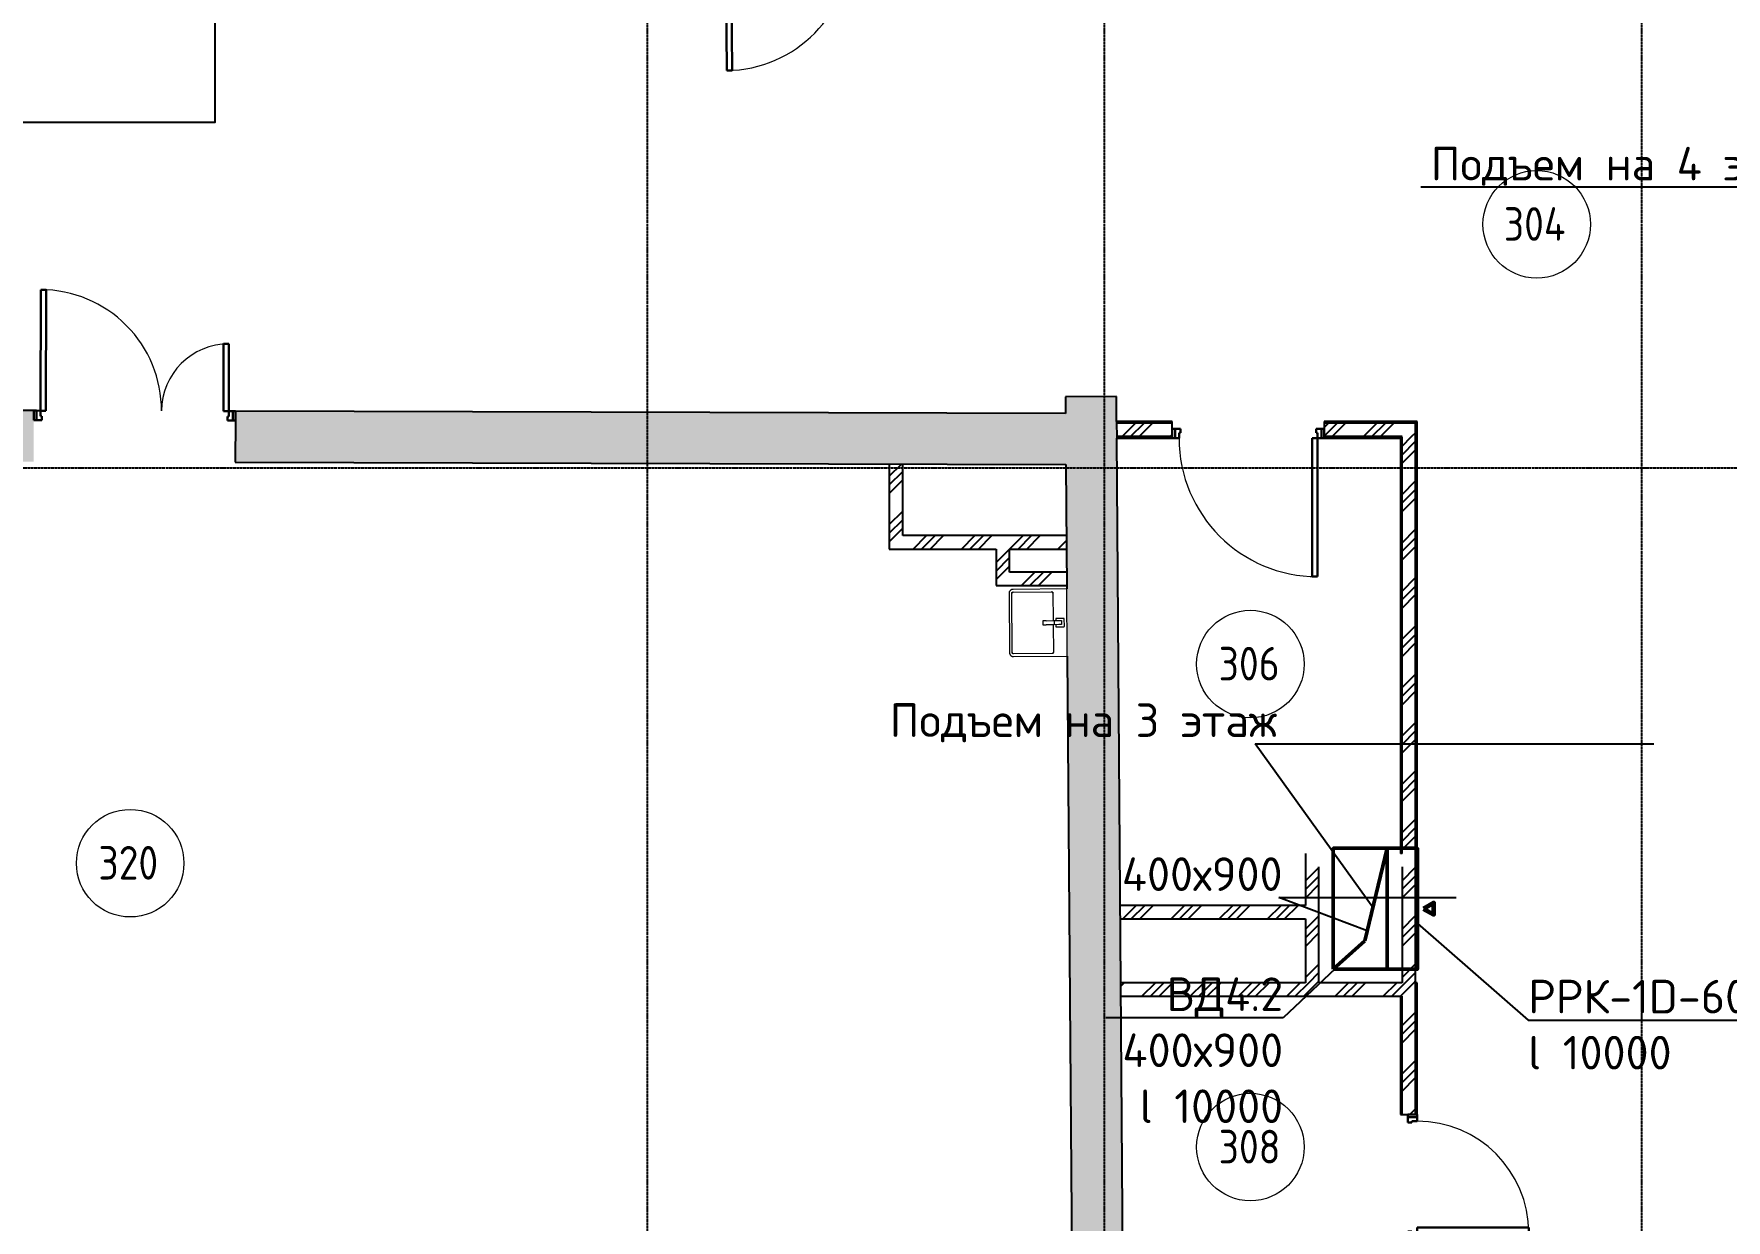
# Model space of a CAD drawing. Header units: millimetres. Extents: x -99936 to 523262, y -63190 to 327013.
# Drawn here: x 250420 to 263014, y 3161 to 11984 of the extents above; entities that cross this region are included whole.
import ezdxf
from ezdxf import colors
from ezdxf.entities.mleader import LeaderData, LeaderLine
from ezdxf.math import Vec2, Vec3

# ---------------------------------------------------------------- set-up
doc = ezdxf.new("R2010")
doc.units = ezdxf.units.MM
doc.linetypes.add('ADSK_Линия сетки', pattern=[25, 20, -2.5, 0, -2.5])
doc.linetypes.add('ADSK_Снесено', pattern=[4.5, 3, -1.5])
for name, color, linetype, lineweight in [('Вытяжка', 5, 'Continuous', 60), ('Двери', 251, 'Continuous', 18), ('ДУ', 5, 'Continuous', 50), ('Марки помещений', 7, 'Continuous', 20), ('Сантехника', 251, 'Continuous', 18)]:
    doc.layers.add(name, color=color, linetype=linetype, lineweight=lineweight)
doc.layers.add('Стены внутренние', color=5, linetype='Continuous', lineweight=18, true_color=0x0000ff)
doc.layers.add('Стены наружные', color=1, linetype='ADSK_Снесено', lineweight=18, true_color=0xff0000)
doc.styles.add('GOST Common_2', font='GOST Common_0.ttf', dxfattribs={"width": 0.9, "height": 250})
doc.styles.add('ISOCPEUR', font='isocpeur.ttf', dxfattribs={"height": 250})
pattern_1 = [(45, (215977.25, 150), (-179.6051, 179.6051), []), (45, (216040.75, 150), (0, 359.2102), []), (45, (215913.75, 150), (0, 359.2102), [])]

# ---------------------------------------------------------------- blocks, each defined once
blk = doc.blocks.new('AC_Дверь_Двупольная - Д-20п 1500х2200h-2039721-03 План 3-го этажа')
at = {"layer": 'Двери', "lineweight": 30}
for p, q in [((-700, 1090), (-660, 1090)), ((-700, 190), (-700, 1090)), ((-660, 1090), (-660, 190)), ((700, 690), (660, 690)), ((660, 690), (660, 190)), ((700, 190), (700, 690)), ((-750, 190), (-730, 190)), ((-750, 120), (-750, 190)), ((-730, 190), (-700, 190)), ((-730, 120), (-730, 190)), ((-730, 190), (-730, 120)), ((-660, 190), (-700, 190)), ((-700, 190), (-700, 150)), ((-700, 150), (-690, 150)), ((-690, 150), (-690, 120)), ((660, 190), (700, 190)), ((700, 150), (690, 150)), ((690, 150), (690, 120)), ((730, 190), (700, 190)), ((700, 190), (700, 150)), ((730, 120), (730, 190)), ((750, 190), (730, 190)), ((730, 190), (730, 120)), ((750, 120), (750, 190)), ((-730, 120), (-750, 120)), ((-690, 120), (-730, 120)), ((690, 120), (730, 120)), ((730, 120), (750, 120))]:
    blk.add_line(p, q, dxfattribs=at)
at = {"layer": 'Двери'}
for centre, radius, start, end in [((-700, 190), 900, 360, 90), ((700, 190), 500, 90, 180)]:
    blk.add_arc(centre, radius, start, end, dxfattribs=at)
blk = doc.blocks.new('AC_Дверь_Однопольная - Д-19л 1030х2200h-1983133-03 План 3-го этажа')
at = {"layer": 'Двери', "lineweight": 30}
for p, q in [((465, 1120), (425, 1120)), ((425, 1120), (425, 190)), ((465, 190), (465, 1120)), ((-495, 190), (-515, 190)), ((-515, 190), (-515, 120)), ((-465, 190), (-495, 190)), ((-495, 190), (-495, 120)), ((-495, 120), (-495, 190)), ((-465, 150), (-465, 190)), ((-455, 150), (-465, 150)), ((-455, 120), (-455, 150)), ((425, 190), (465, 190)), ((465, 150), (455, 150)), ((455, 150), (455, 120)), ((495, 190), (465, 190)), ((465, 190), (465, 150)), ((495, 120), (495, 190)), ((515, 190), (495, 190)), ((495, 190), (495, 120)), ((515, 120), (515, 190)), ((-515, 120), (-495, 120)), ((-495, 120), (-455, 120)), ((455, 120), (495, 120)), ((495, 120), (515, 120))]:
    blk.add_line(p, q, dxfattribs=at)
at = {"layer": 'Двери'}
blk.add_arc((465, 190), 930, 90, 180, dxfattribs=at)
blk = doc.blocks.new('AC_Дверь_Однопольная - Д-35п 1130х2200h-1983249-03 План 3-го этажа')
at = {"layer": 'Двери', "lineweight": 30}
for p, q in [((-515, 1092), (-475, 1092)), ((-515, 62), (-515, 1092)), ((-475, 1092), (-475, 62)), ((-565, 62), (-545, 62)), ((-565, -8), (-565, 62)), ((-545, 62), (-515, 62)), ((-545, -8), (-545, 62)), ((-545, 62), (-545, -8)), ((-475, 62), (-515, 62)), ((-515, 62), (-515, 22)), ((-515, 22), (-505, 22)), ((-505, 22), (-505, -8)), ((505, 22), (515, 22)), ((505, -8), (505, 22)), ((515, 62), (545, 62)), ((515, 22), (515, 62)), ((545, 62), (545, -8)), ((545, 62), (565, 62)), ((545, -8), (545, 62)), ((565, 62), (565, -8)), ((-545, -8), (-565, -8)), ((-505, -8), (-545, -8)), ((545, -8), (505, -8)), ((565, -8), (545, -8))]:
    blk.add_line(p, q, dxfattribs=at)
at = {"layer": 'Двери'}
blk.add_arc((-515, 62), 1030, 0, 90, dxfattribs=at)
blk = doc.blocks.new('AC_Дверь_Однопольная - Д-27л 930х2200h-1983253-03 План 3-го этажа')
at = {"layer": 'Двери', "lineweight": 30}
for p, q in [((415, 892), (375, 892)), ((375, 892), (375, 62)), ((415, 62), (415, 892)), ((-445, 62), (-465, 62)), ((-465, 62), (-465, -8)), ((-415, 62), (-445, 62)), ((-445, 62), (-445, -8)), ((-445, -8), (-445, 62)), ((-415, 22), (-415, 62)), ((-405, 22), (-415, 22)), ((-405, -8), (-405, 22)), ((375, 62), (415, 62)), ((415, 22), (405, 22)), ((405, 22), (405, -8)), ((445, 62), (415, 62)), ((415, 62), (415, 22)), ((445, -8), (445, 62)), ((465, 62), (445, 62)), ((445, 62), (445, -8)), ((465, -8), (465, 62)), ((-465, -8), (-445, -8)), ((-445, -8), (-405, -8)), ((405, -8), (445, -8)), ((445, -8), (465, -8))]:
    blk.add_line(p, q, dxfattribs=at)
at = {"layer": 'Двери'}
blk.add_arc((415, 62), 830, 90, 180, dxfattribs=at)
blk = doc.blocks.new('Parametric_Porcelain_bathroom_sink_20774 - 500х430мм-V219-03 План 3-го этажа')
at = {"layer": 'Сантехника'}
for p, q in [((-125, 540), (-125, 140)), ((-105, 253), (-105, 540)), ((345, 570), (-95, 570)), ((-95, 550), (345, 550)), ((355, 540), (355, 253)), ((375, 140), (375, 540)), ((140, 319), (110, 319)), ((110, 319), (110, 296)), ((140, 319), (110, 319)), ((110, 236), (110, 296)), ((140, 296), (140, 319)), ((140, 296), (140, 236)), ((-125, 140), (-120, 140)), ((-120, 140), (-115, 140)), ((-115, 140), (365, 140)), ((110, 243), (-95, 243)), ((93, 221), (93, 162)), ((110, 223), (95, 223)), ((95, 160), (155, 160)), ((110, 201), (110, 236)), ((140, 236), (110, 236)), ((110, 181), (110, 201)), ((140, 181), (110, 181)), ((345, 243), (140, 243)), ((140, 236), (140, 201)), ((155, 223), (140, 223)), ((140, 201), (140, 181)), ((156, 162), (156, 221)), ((365, 140), (370, 140)), ((370, 140), (375, 140))]:
    blk.add_line(p, q, dxfattribs=at)
at = {"layer": 'Сантехника', "flags": 128}
for points in [[(-95, 570), (-96, 570), (-97, 570), (-99, 570), (-100, 570), (-101, 569), (-102, 569), (-103, 569), (-104, 568), (-106, 568), (-107, 568), (-108, 567), (-109, 567), (-110, 566), (-111, 565), (-112, 565), (-113, 564), (-114, 563), (-115, 563), (-116, 562), (-117, 561), (-117, 560), (-118, 559), (-119, 558), (-120, 557), (-120, 556), (-121, 555), (-121, 554), (-122, 553), (-123, 552), (-123, 551), (-123, 550), (-124, 549), (-124, 547), (-124, 546), (-125, 545), (-125, 544), (-125, 543), (-125, 542), (-125, 540), (-125, 540)], [(-105, 540), (-105, 540), (-105, 541), (-105, 541), (-105, 542), (-105, 542), (-105, 542), (-105, 543), (-104, 543), (-104, 544), (-104, 544), (-104, 544), (-104, 545), (-104, 545), (-103, 545), (-103, 546), (-103, 546), (-103, 546), (-103, 547), (-102, 547), (-102, 547), (-102, 547), (-101, 548), (-101, 548), (-101, 548), (-100, 548), (-100, 549), (-100, 549), (-99, 549), (-99, 549), (-99, 549), (-98, 549), (-98, 550), (-97, 550), (-97, 550), (-97, 550), (-96, 550), (-96, 550), (-96, 550), (-95, 550), (-95, 550)], [(-105, 541), (-105, 541), (-105, 541), (-105, 540), (-105, 540)], [(-101, 548), (-101, 548), (-102, 548), (-102, 547), (-102, 547), (-102, 547)], [(-95, 550), (-95, 550), (-96, 550), (-96, 550), (-97, 550)], [(375, 540), (375, 541), (375, 542), (375, 544), (375, 545), (374, 546), (374, 547), (374, 548), (373, 549), (373, 551), (373, 552), (372, 553), (372, 554), (371, 555), (370, 556), (370, 557), (369, 558), (368, 559), (368, 560), (367, 561), (366, 562), (365, 562), (364, 563), (363, 564), (362, 565), (361, 565), (360, 566), (359, 566), (358, 567), (357, 568), (356, 568), (355, 568), (354, 569), (352, 569), (351, 569), (350, 570), (349, 570), (348, 570), (347, 570), (345, 570), (345, 570)], [(346, 550), (346, 550), (346, 550), (345, 550), (345, 550)], [(345, 550), (345, 550), (346, 550), (346, 550), (347, 550), (347, 550), (347, 550), (348, 550), (348, 549), (349, 549), (349, 549), (349, 549), (350, 549), (350, 549), (350, 548), (351, 548), (351, 548), (351, 548), (352, 548), (352, 547), (352, 547), (352, 547), (353, 546), (353, 546), (353, 546), (353, 545), (354, 545), (354, 545), (354, 544), (354, 544), (354, 544), (354, 543), (355, 543), (355, 542), (355, 542), (355, 542), (355, 541), (355, 541), (355, 541), (355, 540), (355, 540)], [(353, 546), (353, 546), (353, 547), (352, 547), (352, 547), (352, 547)], [(355, 540), (355, 540), (355, 541), (355, 541), (355, 542)], [(-105, 253), (-105, 253), (-105, 252), (-105, 252), (-105, 252)], [(-95, 243), (-95, 243), (-96, 243), (-96, 243), (-97, 243), (-97, 243), (-97, 243), (-98, 244), (-98, 244), (-99, 244), (-99, 244), (-99, 244), (-100, 244), (-100, 244), (-100, 245), (-101, 245), (-101, 245), (-101, 245), (-102, 246), (-102, 246), (-102, 246), (-102, 246), (-103, 247), (-103, 247), (-103, 247), (-103, 248), (-104, 248), (-104, 248), (-104, 249), (-104, 249), (-104, 250), (-104, 250), (-105, 250), (-105, 251), (-105, 251), (-105, 251), (-105, 252), (-105, 252), (-105, 253), (-105, 253), (-105, 253)], [(355, 253), (355, 253), (355, 252), (355, 252), (355, 252), (355, 251), (355, 251), (355, 250), (354, 250), (354, 250), (354, 249), (354, 249), (354, 249), (354, 248), (353, 248), (353, 248), (353, 247), (353, 247), (353, 247), (352, 246), (352, 246), (352, 246), (351, 245), (351, 245), (351, 245), (350, 245), (350, 245), (350, 244), (349, 244), (349, 244), (349, 244), (348, 244), (348, 244), (347, 243), (347, 243), (347, 243), (346, 243), (346, 243), (346, 243), (345, 243), (345, 243)], [(355, 252), (355, 252), (355, 253), (355, 253), (355, 253)], [(-103, 247), (-103, 247), (-103, 247), (-102, 246), (-102, 246), (-102, 246)], [(-96, 243), (-96, 243), (-96, 243), (-95, 243), (-95, 243)], [(345, 243), (345, 243), (346, 243), (346, 243), (347, 243)], [(351, 245), (351, 245), (352, 246), (352, 246), (352, 246), (352, 246)]]:
    blk.add_lwpolyline(points, dxfattribs=at)
at = {"layer": 'Сантехника'}
for centre, radius, start, end in [((95, 221), 1.87, 120, 150), ((95, 221), 1.87, 90, 180), ((95, 221), 1.87, 120, 150), ((95, 221), 1.87, 120, 150), ((95, 162), 1.49, 180, 270), ((155, 221), 1.87, 0, 90), ((155, 162), 1.49, 270, 360), ((155, 221), 1.87, 30, 60), ((155, 221), 1.87, 30, 60), ((155, 221), 1.87, 30, 60)]:
    blk.add_arc(centre, radius, start, end, dxfattribs=at)
blk = doc.blocks.new('ADSK_Марка_Помещение_ОдноЗначение - Номер-247393-03 План 3-го этажа')
at = {"layer": 'Марки помещений'}
blk.add_circle((0, 0), 4, dxfattribs=at)
blk = doc.blocks.new('*U2030')
for p, q in [((0, 450), (0, -450)), ((0, 0), (0, 50))]:
    blk.add_line(p, q)
at = {"layer": 'Вытяжка'}
blk.add_lwpolyline([(45, 0), (122, -44), (122, 44)], close=True, dxfattribs=at)

msp = doc.modelspace()

# ---------------------------------------------------------------- hatches: boundary and pattern name
at = {"layer": 'Стены внутренние', "lineweight": 25, "true_color": 0x636466}
h = msp.add_hatch(color=251, dxfattribs=at)
h.paths.add_polyline_path([(258100.32, 8781.417), (258097.491, 9161.426), (251920.516, 9177.754), (251919.512, 8797.755), (258042.559, 8781.57)])
h.paths.add_polyline_path([(250419.517, 8801.72), (250420.336, 9181.718), (243349.517, 9200.409), (243348.512, 8820.411), (249544.593, 8804.032)])
h.paths.add_polyline_path([(241848.517, 8824.375), (241849.337, 9204.374), (234840.127, 9222.902), (234840.127, 8842.901), (241580.637, 8825.084)])
h.paths.add_polyline_path([(233339.128, 8846.868), (233339.948, 9226.867), (231140.594, 9232.681), (231139.59, 8852.682), (232774.023, 8848.362)])
h.paths.add_polyline_path([(229639.595, 8856.647), (229640.414, 9236.646), (224110.278, 9251.264), (224111.023, 8871.261), (227566.267, 8862.128)])
h = msp.add_hatch(color=251, dxfattribs=at)
h.paths.add_polyline_path([(258344.73, 2889.504), (258524.186, 2889.504), (258476.57, 9286.606), (258096.58, 9283.777), (258144.175, 2889.504), (258307.143, 2889.504)])
h.paths.add_polyline_path([(258110.914, 7360.539), (258110.905, 7360.541), (258202.538, 7360.541)])
h = msp.add_hatch(dxfattribs=at)
h.set_pattern_fill('FP_1', color=251, style=0, pattern_type=2)
h.set_pattern_definition(pattern_1)
h.paths.add_polyline_path([(260022.599, 8988.917), (260702.599, 8988.917), (260702.599, 9088.917), (260022.599, 9088.917), (260022.599, 9046.917)])
h.paths.add_polyline_path([(258892.599, 8988.917), (258892.599, 9088.917), (258478.041, 9088.917), (258478.786, 8988.917), (258514.666, 8988.917)])
h = msp.add_hatch(dxfattribs=at)
h.set_pattern_fill('FP_1', color=251, style=0, pattern_type=2)
h.set_pattern_definition(pattern_1)
h.paths.add_polyline_path([(260602.599, 5788.845), (260702.599, 5788.845), (260702.599, 8988.917), (260602.599, 8988.917), (260602.599, 5839.637)])
h = msp.add_hatch(dxfattribs=at)
h.set_pattern_fill('FP_1', color=251, style=0, pattern_type=2)
h.set_pattern_definition(pattern_1)
h.paths.add_polyline_path([(256785.96, 8152.526), (256885.96, 8152.526), (256885.96, 8784.627), (256785.96, 8784.891), (256785.96, 8200.436)])
h = msp.add_hatch(dxfattribs=at)
h.set_pattern_fill('FP_1', color=251, style=0, pattern_type=2)
h.set_pattern_definition(pattern_1)
h.paths.add_polyline_path([(256885.96, 8152.526), (258105.001, 8152.526), (258104.256, 8252.526), (256885.96, 8252.526)])
h = msp.add_hatch(dxfattribs=at)
h.set_pattern_fill('FP_1', color=251, style=0, pattern_type=2)
h.set_pattern_definition(pattern_1)
h.paths.add_polyline_path([(257681.25, 7880.526), (257681.25, 8152.526), (257581.25, 8152.526), (257581.25, 7880.526)])
h = msp.add_hatch(dxfattribs=at)
h.set_pattern_fill('FP_1', color=251, style=0, pattern_type=2)
h.set_pattern_definition(pattern_1)
h.paths.add_polyline_path([(258107.025, 7880.526), (258106.281, 7980.526), (257681.25, 7980.526), (257681.25, 7880.526), (258104.256, 7880.526)])
h = msp.add_hatch(dxfattribs=at)
h.set_pattern_fill('FP_1', color=251, style=0, pattern_type=2)
h.set_pattern_definition(pattern_1)
h.paths.add_polyline_path([(259982.599, 5402.164), (259982.599, 5888.845), (259882.599, 5888.845), (259882.599, 5402.164)])
h = msp.add_hatch(dxfattribs=at)
h.set_pattern_fill('FP_1', color=251, style=0, pattern_type=2)
h.set_pattern_definition(pattern_1)
h.paths.add_polyline_path([(260602.599, 4926.788), (260702.599, 4926.788), (260702.599, 5788.845), (260602.599, 5788.845)])
h = msp.add_hatch(dxfattribs=at)
h.set_pattern_fill('FP_1', color=251, style=0, pattern_type=2)
h.set_pattern_definition(pattern_1)
h.paths.add_polyline_path([(258505.483, 5402.164), (259882.599, 5402.164), (259882.599, 5502.164), (258504.739, 5502.164)])
h = msp.add_hatch(dxfattribs=at)
h.set_pattern_fill('FP_1', color=251, style=0, pattern_type=2)
h.set_pattern_definition(pattern_1)
h.paths.add_polyline_path([(259982.599, 4926.788), (259982.599, 5402.164), (259882.599, 5402.164), (259882.599, 4926.788), (259953.148, 4926.788)])
h = msp.add_hatch(dxfattribs=at)
h.set_pattern_fill('FP_1', color=251, style=0, pattern_type=2)
h.set_pattern_definition(pattern_1)
h.paths.add_polyline_path([(260602.599, 4826.788), (260602.599, 4926.788), (258509.022, 4926.788), (258509.766, 4826.788), (260592.599, 4826.788)])
h = msp.add_hatch(dxfattribs=at)
h.set_pattern_fill('FP_1', color=251, style=0, pattern_type=2)
h.set_pattern_definition(pattern_1)
h.paths.add_polyline_path([(260602.599, 2676.774), (260702.599, 2676.774), (260702.599, 3016.788), (260602.599, 3016.788), (260602.599, 2696.774)])
h.paths.add_polyline_path([(260644.599, 3946.788), (260702.599, 3946.788), (260702.599, 4926.788), (260602.599, 4926.788), (260602.599, 3946.788)])

# ---------------------------------------------------------------- linework, layer by layer
at = {"linetype": 'ADSK_Линия сетки', "lineweight": 25}
for p, q in [((262387.165, -2825.794), (262387.165, 44684.787)), ((254987.165, -2825.794), (254987.165, 21818.801)), ((258387.165, -2825.794), (258387.165, 21818.801)), ((204891.03, 8756.788), (273118.973, 8756.788))]:
    msp.add_line(p, q, dxfattribs=at)
at = {"color": 251, "lineweight": 25, "true_color": 0x636466}
msp.add_lwpolyline([(227282.49, 21068.632), (227278.572, 13720.182), (230264.828, 13716.632), (230264.828, 13206.632), (228402.418, 13206.632), (228402.418, 11328.12), (251770.023, 11328.12), (251770.023, 13716.632), (254719.159, 13716.632), (254706.958, 21084.059), (247294.27, 21084.059), (247294.27, 43675.127), (234433.09, 43675.127), (234433.09, 21068.632), (227282.49, 21068.632)], dxfattribs=at)
at = {"layer": 'ДУ'}
for p, q in [((260325.877, 5237.441), (260490.599, 5926.788)), ((260090.599, 5026.788), (260325.877, 5237.441))]:
    msp.add_line(p, q, dxfattribs=at)
for points in [[(260090.599, 5026.788), (260090.599, 5926.788), (260490.599, 5926.788), (260490.599, 5026.788)], [(260490.599, 5926.788), (260716.599, 5926.788), (260716.599, 5026.788), (260490.599, 5026.788)]]:
    msp.add_lwpolyline(points, close=True, dxfattribs=at)
at = {"layer": 'Стены внутренние', "color": 251, "lineweight": 25, "true_color": 0x636466}
for p, q in [((250420.521, 9181.718), (243349.517, 9200.409)), ((258476.57, 9286.606), (258096.58, 9283.777)), ((258096.58, 9283.777), (258097.491, 9161.426)), ((258477.952, 9100.917), (258476.57, 9286.606)), ((251920.331, 9107.754), (251919.512, 8797.755)), ((258097.491, 9161.426), (251920.516, 9177.754)), ((258892.599, 9100.917), (258477.952, 9100.917)), ((258477.967, 9098.917), (258478.86, 8978.917)), ((258892.599, 9046.917), (258892.599, 9100.917)), ((260714.599, 9100.917), (260022.599, 9100.917)), ((260022.599, 9100.917), (260022.599, 9046.917)), ((260714.599, 5788.845), (260714.599, 9100.917)), ((258478.875, 8976.917), (258892.599, 8976.917)), ((258524.186, 2889.504), (258478.875, 8976.917)), ((260022.599, 8976.917), (260590.599, 8976.917)), ((260590.599, 8976.917), (260590.599, 5888.845)), ((251919.512, 8797.755), (258100.32, 8781.417)), ((256785.96, 8784.891), (256785.96, 8152.526)), ((256885.96, 8252.526), (256885.96, 8784.627)), ((258100.32, 8781.417), (258107.213, 7855.356)), ((258104.256, 8252.526), (256885.96, 8252.526)), ((256785.96, 8152.526), (257581.25, 8152.526)), ((257581.25, 8152.526), (257581.25, 7880.526)), ((257681.25, 8152.526), (258105.001, 8152.526)), ((257681.25, 7980.526), (257681.25, 8152.526)), ((258106.281, 7980.526), (257681.25, 7980.526)), ((257581.25, 7880.526), (258107.025, 7880.526)), ((258110.932, 7355.711), (258144.175, 2889.504)), ((259882.599, 5888.845), (259882.599, 5502.164)), ((259982.599, 4926.788), (259982.599, 5788.845)), ((260602.599, 5788.845), (260602.599, 4926.788)), ((260702.599, 5788.845), (260714.599, 5788.845)), ((260702.599, 4926.788), (260702.599, 5788.845)), ((259882.599, 5502.164), (258504.739, 5502.164)), ((258505.483, 5402.164), (259882.599, 5402.164)), ((259882.599, 5402.164), (259882.599, 4926.788)), ((259882.599, 4926.788), (258509.022, 4926.788)), ((260602.599, 4926.788), (259982.599, 4926.788)), ((260714.599, 4926.788), (260702.599, 4926.788)), ((260714.599, 3946.788), (260714.599, 4926.788)), ((258509.766, 4826.788), (260590.599, 4826.788)), ((260590.599, 4826.788), (260590.599, 3946.788)), ((260590.599, 3946.788), (260644.599, 3946.788))]:
    msp.add_line(p, q, dxfattribs=at)
at = {"layer": 'Стены наружные', "color": 251, "lineweight": 25, "true_color": 0x636466}
for p, q in [((258477.952, 9100.917), (258477.967, 9098.917)), ((258892.599, 9098.917), (258477.967, 9098.917)), ((258892.599, 9088.917), (258478.041, 9088.917)), ((260714.599, 9098.917), (260022.599, 9098.917)), ((260702.599, 9088.917), (260022.599, 9088.917)), ((260702.599, 5788.845), (260702.599, 9088.917)), ((260712.599, 5788.845), (260712.599, 9100.917)), ((260712.599, 9088.917), (260714.599, 9088.917)), ((258892.599, 8988.917), (258478.786, 8988.917)), ((258892.599, 8978.917), (258478.86, 8978.917)), ((258478.86, 8978.917), (258478.875, 8976.917)), ((260602.599, 8988.917), (260022.599, 8988.917)), ((260592.599, 8978.917), (260022.599, 8978.917)), ((260592.599, 5888.845), (260592.599, 8978.917)), ((260602.599, 5888.845), (260602.599, 8988.917)), ((260602.599, 5888.845), (260590.599, 5888.845)), ((260702.599, 3946.788), (260702.599, 4926.788)), ((260712.599, 3946.788), (260712.599, 4926.788)), ((260590.599, 4826.788), (260602.599, 4826.788)), ((260592.599, 3946.788), (260592.599, 4826.788)), ((260602.599, 3946.788), (260602.599, 4826.788))]:
    msp.add_line(p, q, dxfattribs=at)

# ---------------------------------------------------------------- block references
at = {"layer": 'Двери', "color": 251, "lineweight": 25, "true_color": 0x636466}
for name, p, rotation in [('AC_Дверь_Однопольная - Д-19л 1030х2200h-1983133-03 План 3-го этажа', (256030.963, 12836.493), 180.5492755352822), ('AC_Дверь_Двупольная - Д-20п 1500х2200h-2039721-03 План 3-го этажа', (251170.016, 8989.737), 359.8485505277052), ('AC_Дверь_Однопольная - Д-35п 1130х2200h-1983249-03 План 3-го этажа', (259457.599, 9038.917), 180), ('AC_Дверь_Однопольная - Д-27л 930х2200h-1983253-03 План 3-го этажа', (260652.599, 3481.788), 269.9999999999999)]:
    msp.add_blockref(name, p, dxfattribs=dict(at, rotation=rotation))
at = {"layer": 'ДУ'}
msp.add_blockref('*U2030', (260716.599, 5476.788), dxfattribs=at)
at = {"layer": 'Марки помещений', "color": 251, "lineweight": 25, "true_color": 0x636466, "xscale": 99.99999999999993, "yscale": 99.99999999999993, "zscale": 99.99999999999993}
for p in [(261604.394, 10567.671), (259473.679, 7297.001), (251137.148, 5815.714), (259473.679, 3704.297)]:
    msp.add_blockref('ADSK_Марка_Помещение_ОдноЗначение - Номер-247393-03 План 3-го этажа', p, dxfattribs=at)
at = {"layer": 'Сантехника', "color": 251, "lineweight": 25, "true_color": 0x636466, "rotation": 90.42646779160702}
msp.add_blockref('Parametric_Porcelain_bathroom_sink_20774 - 500х430мм-V219-03 План 3-го этажа', (258249.999, 7481.579), dxfattribs=at)

# ---------------------------------------------------------------- texts
at = {"layer": 'Марки помещений', "color": 251, "lineweight": 25, "true_color": 0x636466, "char_height": 250, "attachment_point": 1, "style": 'GOST Common_2'}
for s, insert, width in [('304', (261359.587, 10695.396), 606.07575), ('306', (259237.421, 7424.726), 584.43019), ('320', (250900.891, 5943.439), 584.43019), ('308', (259237.421, 3832.022), 584.43019)]:
    msp.add_mtext(s, dxfattribs=dict(at, insert=insert, width=width))

# ---------------------------------------------------------------- leaders
at = {"ltscale": 10}
ml = msp.add_multileader_mtext('Standard', dxfattribs=at)
ml.set_content('Подъем на 4 этаж', color=256, style='ISOCPEUR')
ml.set_leader_properties()
ml.build(insert=Vec2(0, 0))
ml.multileader.update_dxf_attribs({"text_left_attachment_type": 6, "text_right_attachment_type": 6, "dogleg_length": 0.36, "arrow_head_size": 0.18})
ctx = ml.context
ctx.base_point, ctx.char_height, ctx.arrow_head_size, ctx.landing_gap_size, ctx.plane_origin = Vec3(260771.24, 10843.99), 250, 0.18, 0.09, Vec3(264420.044, 10003.128)
ctx.left_attachment, ctx.right_attachment, ctx.text_align_type = 6, 6, 2
notes = []
notes.append((ctx, [(1, (1, 1, 0), (263709.28, 10843.99), (-1, 0), 0.36, [(0, [(264420.044, 10003.128)], 0, [])])]))
ctx.mtext.insert, ctx.mtext.alignment, ctx.mtext.flow_direction = Vec3(263708.83, 11143.99), 3, 5
ml = msp.add_multileader_mtext('Standard', dxfattribs=at)
ml.set_content('Подъем на 3 этаж', color=256, style='ISOCPEUR')
ml.set_leader_properties()
ml.build(insert=Vec2(0, 0))
ml.multileader.update_dxf_attribs({"text_left_attachment_type": 6, "text_right_attachment_type": 6, "dogleg_length": 0.36, "arrow_head_size": 0.18})
ctx = ml.context
ctx.base_point, ctx.char_height, ctx.arrow_head_size, ctx.landing_gap_size, ctx.plane_origin = Vec3(256595.341, 6704.313), 250, 0.18, 0.09, Vec3(260392.599, 5476.788)
ctx.left_attachment, ctx.right_attachment, ctx.text_align_type = 6, 6, 2
notes.append((ctx, [(1, (1, 1, 0), (259508.381, 6704.313), (-1, 0), 0.36, [(0, [(260392.599, 5476.788)], 0, [])])]))
ctx.mtext.insert, ctx.mtext.alignment, ctx.mtext.flow_direction = Vec3(259670.658, 7004.313), 3, 5
ml = msp.add_multileader_mtext('Standard', dxfattribs=at)
ml.set_content('400х900', color=256, style='ISOCPEUR')
ml.set_leader_properties()
ml.build(insert=Vec2(0, 0))
ml.multileader.update_dxf_attribs({"text_left_attachment_type": 6, "text_right_attachment_type": 6, "dogleg_length": 0.36, "arrow_head_size": 0.18})
ctx = ml.context
ctx.base_point, ctx.char_height, ctx.arrow_head_size, ctx.landing_gap_size, ctx.plane_origin = Vec3(258485.25, 5559.219), 250, 0.18, 0.09, Vec3(260342.34, 5774.512)
ctx.left_attachment, ctx.right_attachment, ctx.text_align_type = 6, 6, 2
notes.append((ctx, [(1, (1, 1, 0), (259685.79, 5559.219), (-1, 0), 0.36, [(0, [(260342.34, 5313.023)], 0, [])])]))
ctx.mtext.insert, ctx.mtext.alignment, ctx.mtext.flow_direction = Vec3(259712.954, 5859.219), 3, 5
ml = msp.add_multileader_mtext('Standard', dxfattribs=at)
ml.set_content('РРК-1D-60 900х400\\Pl 10000', color=256, style='ISOCPEUR')
ml.set_leader_properties()
ml.build(insert=Vec2(0, 0))
ml.multileader.update_dxf_attribs({"text_left_attachment_type": 6, "text_right_attachment_type": 6, "dogleg_length": 0.36, "arrow_head_size": 0.18})
ctx = ml.context
ctx.base_point, ctx.char_height, ctx.arrow_head_size, ctx.landing_gap_size, ctx.plane_origin = Vec3(261540.752, 4648.127), 250, 0.18, 0.09, Vec3(264727.931, 5368.035)
ctx.left_attachment, ctx.right_attachment = 6, 6
notes.append((ctx, [(1, (1, 1, 0), (261540.392, 4648.127), (1, 0), 0.36, [(0, [(260716.599, 5368.035)], 0, [])])]))
ctx.mtext.insert, ctx.mtext.flow_direction = Vec3(261540.842, 4948.127), 5
ml = msp.add_multileader_mtext('Standard', dxfattribs=at)
ml.set_content('ВД4.2\\P400х900\\Pl 10000', color=256, style='ISOCPEUR')
ml.set_leader_properties()
ml.build(insert=Vec2(0, 0))
ml.multileader.update_dxf_attribs({"text_left_attachment_type": 6, "text_right_attachment_type": 6, "dogleg_length": 0.36, "arrow_head_size": 0.18})
ctx = ml.context
ctx.base_point, ctx.char_height, ctx.arrow_head_size, ctx.landing_gap_size, ctx.plane_origin = Vec3(258517.367, 4666.154), 250, 0.18, 0.09, Vec3(259912.11, 5026.788)
ctx.left_attachment, ctx.right_attachment, ctx.text_align_type = 6, 6, 2
notes.append((ctx, [(0, (1, 1, 0), (259717.907, 4666.154), (-1, 0), 0.36, [(0, [(260192.599, 5112.954)], 0, [])])]))
ctx.mtext.insert, ctx.mtext.alignment, ctx.mtext.flow_direction = Vec3(259717.457, 4966.154), 3, 5
for ctx, leaders in notes:
    for number, flags, end, landing, length, lines in leaders:
        leader = LeaderData()
        leader.index, (leader.has_last_leader_line, leader.has_dogleg_vector, leader.attachment_direction) = number, flags
        leader.last_leader_point, leader.dogleg_vector, leader.dogleg_length = Vec3(end), Vec3(landing), length
        for number, points, colour, breaks in lines:
            line = LeaderLine()
            line.index, line.vertices, line.color, line.breaks = number, Vec3.list(points), colors.encode_raw_color(colour), breaks
            leader.lines.append(line)
        ctx.leaders.append(leader)

doc.saveas('drawing.dxf')
